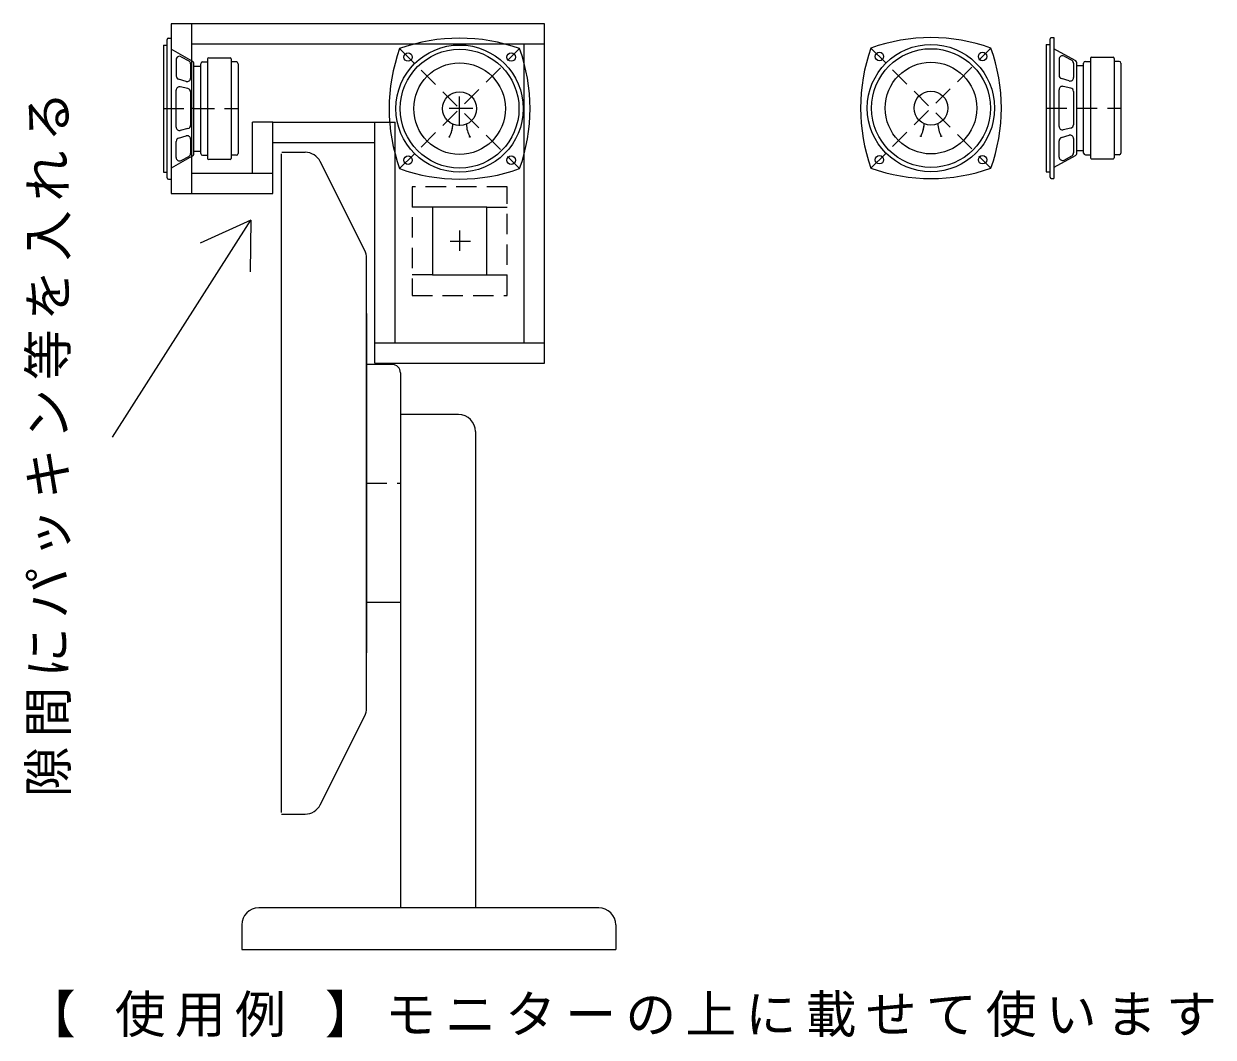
# Model space of a CAD drawing. Units: millimetres, scale not verified. Extents: x -1608 to 1118, y -732 to 893.
# Drawn here: x -1502 to -801, y -732 to -135 of the extents above; entities that cross this region are included whole.
import ezdxf

# ---------------------------------------------------------------- set-up
doc = ezdxf.new("R2010")
doc.units = ezdxf.units.MM
doc.header["$LTSCALE"] = 10
doc.linetypes.add('DASHED1', pattern=[1.8, 1.2, -0.6])
doc.layers.add('0-0', color=7, linetype='Continuous')
doc.styles.add('ＭＳ ゴシック', font='')
doc.styles.get('ＭＳ ゴシック').set_extended_font_data('MS Gothic')

msp = doc.modelspace()

# ---------------------------------------------------------------- linework, layer by layer
at = {"layer": '0-0'}
for p, q in [((-1415.34, -134.61), (-1415.34, -234.61)), ((-1403.34, -134.61), (-1403.34, -234.61)), ((-1419.84, -147.11), (-1419.84, -222.11)), ((-1419.84, -147.11), (-1417.59, -147.11)), ((-1417.59, -225.41), (-1417.59, -143.81)), ((-1416.89, -143.11), (-1415.34, -143.11)), ((-1195.34, -146.61), (-1403.34, -146.61)), ((-1207.34, -322.61), (-1207.34, -146.61)), ((-899.64, -146.78), (-899.64, -221.78)), ((-899.64, -146.78), (-897.39, -146.78)), ((-897.39, -225.08), (-897.39, -143.48)), ((-896.69, -142.78), (-895.14, -142.78)), ((-895.14, -142.78), (-895.14, -225.78)), ((-1402.86, -156.54), (-1415.34, -149.61)), ((-1409.39, -154), (-1404.89, -156.42)), ((-882.67, -156.21), (-895.14, -149.28)), ((-889.19, -153.68), (-884.69, -156.09)), ((-1412.34, -155.77), (-1412.34, -165.58)), ((-1403.84, -158.18), (-1403.84, -166.67)), ((-1401.84, -210.93), (-1401.84, -158.29)), ((-1401.84, -159.61), (-1397.84, -159.61)), ((-1397.84, -211.11), (-1397.84, -158.11)), ((-1396.84, -157.11), (-1393.84, -157.11)), ((-1393.84, -155.31), (-1393.84, -213.91)), ((-1393.14, -154.61), (-1380.54, -154.61)), ((-1379.84, -155.31), (-1379.84, -213.91)), ((-1376.84, -157.11), (-1379.84, -157.11)), ((-1375.84, -158.11), (-1375.84, -211.11)), ((-892.14, -155.44), (-892.14, -165.26)), ((-883.64, -157.86), (-883.64, -166.35)), ((-881.64, -210.61), (-881.64, -157.96)), ((-881.64, -159.28), (-877.64, -159.28)), ((-877.64, -210.78), (-877.64, -157.78)), ((-876.64, -156.78), (-873.64, -156.78)), ((-873.64, -154.98), (-873.64, -213.58)), ((-872.94, -154.28), (-860.34, -154.28)), ((-859.64, -154.98), (-859.64, -213.58)), ((-856.64, -156.78), (-859.64, -156.78)), ((-855.64, -157.78), (-855.64, -210.78)), ((-1406.4, -168.59), (-1410.9, -167.25)), ((-886.21, -168.26), (-890.71, -166.93)), ((-1412.34, -195.45), (-1412.34, -173.77)), ((-1405.4, -172.82), (-1409.9, -171.82)), ((-1403.84, -174.77), (-1403.84, -194.45)), ((-892.14, -195.12), (-892.14, -173.44)), ((-885.2, -172.49), (-889.7, -171.49)), ((-883.64, -174.44), (-883.64, -194.12)), ((-1245.34, -194.83), (-1245.34, -177.38)), ((-1401.84, -184.61), (-1403.34, -184.61)), ((-1237.59, -184.61), (-1251.54, -184.61)), ((-1355.34, -192.61), (-1367.34, -192.61)), ((-1367.34, -222.61), (-1367.34, -192.61)), ((-1355.34, -192.61), (-1283.34, -192.61)), ((-1355.34, -234.61), (-1355.34, -192.61)), ((-1295.34, -334.61), (-1295.34, -192.61)), ((-1283.34, -322.61), (-1283.34, -192.61)), ((-885.2, -196.08), (-889.7, -197.08)), ((-1410.9, -201.96), (-1406.4, -200.63)), ((-1405.4, -196.4), (-1409.9, -197.4)), ((-1403.84, -202.55), (-1403.84, -211.04)), ((-890.71, -201.64), (-886.21, -200.3)), ((-883.64, -202.22), (-883.64, -210.71)), ((-1412.34, -213.45), (-1412.34, -203.88)), ((-1401.84, -209.61), (-1397.84, -209.61)), ((-1355.34, -204.61), (-1295.34, -204.61)), ((-892.14, -213.12), (-892.14, -203.55)), ((-881.64, -209.28), (-877.64, -209.28)), ((-1402.86, -212.68), (-1415.34, -219.61)), ((-1409.39, -215.21), (-1404.89, -212.8)), ((-1396.84, -212.11), (-1393.84, -212.11)), ((-1380.54, -214.61), (-1393.14, -214.61)), ((-1376.84, -212.11), (-1379.84, -212.11)), ((-1350.18, -599.31), (-1350.18, -211.31)), ((-1350.15, -210.31), (-1336.36, -210.31)), ((-1301.24, -268.2), (-1327.42, -215.84)), ((-882.67, -212.35), (-895.14, -219.28)), ((-889.19, -214.89), (-884.69, -212.47)), ((-876.64, -211.78), (-873.64, -211.78)), ((-860.34, -214.28), (-872.94, -214.28)), ((-856.64, -211.78), (-859.64, -211.78)), ((-1419.84, -222.11), (-1417.59, -222.11)), ((-1403.34, -222.61), (-1355.34, -222.61)), ((-899.64, -221.78), (-897.39, -221.78)), ((-1416.89, -226.11), (-1415.34, -226.11)), ((-896.69, -225.78), (-895.14, -225.78)), ((-1415.34, -234.61), (-1355.34, -234.61)), ((-1229.34, -242.61), (-1261.34, -242.61)), ((-1229.34, -282.61), (-1229.34, -242.61)), ((-1368.26, -250.26), (-1368.82, -280.84)), ((-1300.18, -537.95), (-1300.18, -272.67)), ((-1300.18, -305.31), (-1300.18, -505.31)), ((-1295.34, -322.61), (-1195.34, -322.61)), ((-1285.18, -335.31), (-1300.18, -335.31)), ((-1295.34, -334.61), (-1195.34, -334.61)), ((-1280.18, -340.31), (-1280.18, -505.31)), ((-1245.97, -364.91), (-1280.18, -364.91)), ((-1235.97, -374.91), (-1235.97, -655.57)), ((-1300.18, -475.31), (-1280.18, -475.31)), ((-1280.18, -505.31), (-1280.18, -653.05)), ((-1327.42, -594.78), (-1301.24, -542.42)), ((-1350.18, -600.31), (-1336.36, -600.31)), ((-1163.37, -655.57), (-1363.7, -655.57)), ((-1280.18, -653.05), (-1280.18, -655.57)), ((-1373.7, -665.57), (-1373.7, -680.05)), ((-1153.37, -665.57), (-1153.37, -680.05)), ((-1373.7, -680.05), (-1153.37, -680.05))]:
    msp.add_line(p, q, dxfattribs=at)
at = {"layer": '0-0', "linetype": 'DASHED1'}
for p, q in [((-1280.69, -219.96), (-1209.98, -149.25)), ((-1280.69, -149.25), (-1209.98, -219.96)), ((-1002.95, -219.64), (-932.24, -148.93)), ((-1002.95, -148.93), (-932.24, -219.64)), ((-1415.34, -156.14), (-1415.34, -204.33)), ((-895.14, -155.81), (-895.14, -204.01)), ((-1419.84, -184.61), (-1375.84, -184.61)), ((-899.64, -184.28), (-855.64, -184.28)), ((-1261.34, -242.61), (-1273.34, -242.61)), ((-1229.34, -242.61), (-1217.34, -242.61)), ((-1245.34, -256.32), (-1245.34, -270.36)), ((-1250.9, -262.61), (-1238.03, -262.61)), ((-1261.34, -282.61), (-1273.34, -282.61)), ((-1229.34, -282.61), (-1217.34, -282.61)), ((-1300.18, -405.31), (-1280.18, -405.31))]:
    msp.add_line(p, q, dxfattribs=at)
at = {"layer": '0-0'}
for points in [[(-1195.34, -334.61), (-1195.34, -134.61), (-1415.34, -134.61)], [(-1261.34, -242.61), (-1261.34, -282.61), (-1229.34, -282.61)], [(-1449.87, -378.11), (-1368.26, -250.26), (-1398.19, -263.86)]]:
    msp.add_lwpolyline(points, dxfattribs=at)
at = {"layer": '0-0', "linetype": 'DASHED1'}
msp.add_lwpolyline([(-1273.34, -294.61), (-1217.34, -294.61), (-1217.34, -230.61), (-1273.34, -230.61)], close=True, dxfattribs=at)
at = {"layer": '0-0'}
for centre, radius in [((-1245.34, -184.61), 37.5), ((-967.6, -184.28), 37.5), ((-1245.34, -184.61), 35), ((-1275.74, -154.2), 2.5), ((-1214.93, -154.2), 2.5), ((-967.6, -184.28), 35), ((-998.01, -153.88), 2.5), ((-937.19, -153.88), 2.5), ((-1245.34, -184.61), 27), ((-967.6, -184.28), 27), ((-1245.34, -184.61), 10), ((-967.6, -184.28), 10), ((-1251.34, -201.18), 0.2), ((-1239.34, -201.18), 0.2), ((-973.6, -200.85), 0.2), ((-961.6, -200.85), 0.2), ((-1275.74, -215.01), 2.5), ((-1214.93, -215.01), 2.5), ((-998.01, -214.69), 2.5), ((-937.19, -214.69), 2.5)]:
    msp.add_circle(centre, radius, dxfattribs=at)
for centre, radius, start, end in [((-1416.89, -143.81), 0.7, 90, 180), ((-1245.34, -247.89), 104.79, 70.28108, 109.71875), ((-967.6, -247.57), 104.79, 70.28108, 109.71875), ((-896.69, -143.48), 0.7, 90, 180), ((-1410.34, -155.77), 2, 61.79231, 180), ((-1182.05, -184.61), 104.79, 160.28108, 199.71875), ((-1308.62, -184.61), 104.79, 340.28108, 19.71875), ((-904.31, -184.28), 104.79, 160.28108, 199.71875), ((-1030.89, -184.28), 104.79, 340.28108, 19.71875), ((-890.14, -155.44), 2, 61.79231, 180), ((-1405.84, -158.18), 2, 0, 61.79099), ((-1403.84, -158.29), 2, 0, 60.94366), ((-1396.84, -158.11), 1, 90, 180), ((-1393.14, -155.31), 0.7, 90, 180), ((-1380.54, -155.31), 0.7, 0, 90), ((-1376.84, -158.11), 1, 0, 90), ((-885.64, -157.86), 2, 0, 61.79099), ((-883.64, -157.96), 2, 0, 60.94366), ((-876.64, -157.78), 1, 90, 180), ((-872.94, -154.98), 0.7, 90, 180), ((-860.34, -154.98), 0.7, 0, 90), ((-856.64, -157.78), 1, 0, 90), ((-1410.34, -165.34), 2, 180, 253.49551), ((-1405.84, -166.67), 2, 253.49654, 0), ((-890.14, -165.01), 2, 180, 253.49551), ((-885.64, -166.35), 2, 253.49654, 0), ((-1410.34, -173.77), 2, 77.47124, 180), ((-1405.84, -174.77), 2, 0, 77.47124), ((-890.14, -173.44), 2, 77.47124, 180), ((-885.64, -174.44), 2, 0, 77.47124), ((-1410.34, -195.45), 2, 180, 282.52852), ((-1405.84, -194.45), 2, 282.52852, 0), ((-1266.25, -193.18), 16.93, 331.78838, 357.97403), ((-1224.42, -193.18), 16.93, 182.02293, 208.21141), ((-988.51, -192.85), 16.93, 331.78838, 357.97403), ((-946.69, -192.85), 16.93, 182.02293, 208.21141), ((-890.14, -195.12), 2, 180, 282.52852), ((-885.64, -194.12), 2, 282.52852, 0), ((-1410.34, -203.88), 2, 106.50568, 180), ((-1405.84, -202.55), 2, 0, 106.50424), ((-890.14, -203.55), 2, 106.50568, 180), ((-885.64, -202.22), 2, 0, 106.50424), ((-1410.34, -213.45), 2, 180, 298.20744), ((-1405.84, -211.04), 2, 298.20877, 0), ((-1403.84, -210.93), 2, 299.05536, 0), ((-1396.84, -211.11), 1, 180, 270), ((-1393.14, -213.91), 0.7, 180, 270), ((-1380.54, -213.91), 0.7, 270, 0), ((-1376.84, -211.11), 1, 270, 0), ((-1336.36, -220.31), 10, 26.56505, 90), ((-890.14, -213.12), 2, 180, 298.20744), ((-885.64, -210.71), 2, 298.20877, 0), ((-883.64, -210.61), 2, 299.05536, 0), ((-876.64, -210.78), 1, 180, 270), ((-872.94, -213.58), 0.7, 180, 270), ((-860.34, -213.58), 0.7, 270, 0), ((-856.64, -210.78), 1, 270, 0), ((-1245.34, -121.32), 104.79, 250.28108, 289.71875), ((-967.6, -121), 104.79, 250.28108, 289.71875), ((-1416.89, -225.41), 0.7, 180, 270), ((-896.69, -225.08), 0.7, 180, 270), ((-1310.18, -272.67), 10, 0, 26.56505), ((-1285.18, -340.31), 5, 0, 90), ((-1245.97, -374.91), 10, 0, 90), ((-1310.18, -537.95), 10, 333.43495, 0), ((-1336.36, -590.31), 10, 270, 333.43495), ((-1363.7, -665.57), 10, 90, 180), ((-1163.37, -665.57), 10, 0, 90)]:
    msp.add_arc(centre, radius, start, end, dxfattribs=at)
at = {"layer": '0-0', "linetype": 'DASHED1'}
for centre in [(-1266.25, -193.18), (-988.51, -192.85)]:
    msp.add_arc(centre, 16.93, 331.78835, 357.97682, dxfattribs=at)

# ---------------------------------------------------------------- texts
at = {"layer": '0-0', "insert": (-1474.35, -590.28), "char_height": 21.99, "attachment_point": 7, "rotation": 90, "style": 'ＭＳ ゴシック'}
msp.add_mtext('\\T1.17;隙間にパッキン等を入れる', dxfattribs=at)
at = {"layer": '0-0', "insert": (-1501.55, -731.74), "char_height": 21.99, "attachment_point": 7, "style": 'ＭＳ ゴシック'}
msp.add_mtext('\\T1.18;【\\~使用例\\~】モニターの上に載せて使います', dxfattribs=at)

doc.saveas('drawing.dxf')
